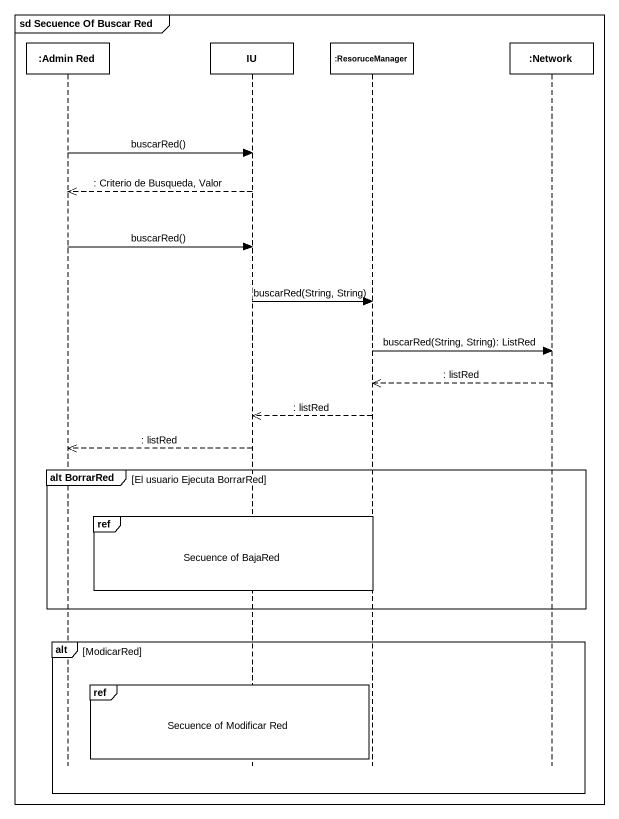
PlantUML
@startuml
mainframe sd Secuence Of Buscar Red
hide footbox
participant ":Admin Red" as Admin_Red
participant IU
participant ":ResoruceManager" as ResoruceManager
participant ":Network" as Network_

Admin_Red -> IU : buscarRed()
IU -->> Admin_Red : : Criterio de Busqueda, Valor
Admin_Red -> IU : buscarRed()
IU -> ResoruceManager : buscarRed(String, String)
ResoruceManager -> Network_ : buscarRed(String, String): ListRed
Network_ -->> ResoruceManager : : listRed
ResoruceManager -->> IU : : listRed
IU -->> Admin_Red : : listRed
group alt BorrarRed [El usuario Ejecuta BorrarRed]
  ref over IU, ResoruceManager : Secuence of BajaRed
end
alt ModicarRed
  ref over IU : Secuence of Modificar Red
end
@enduml
